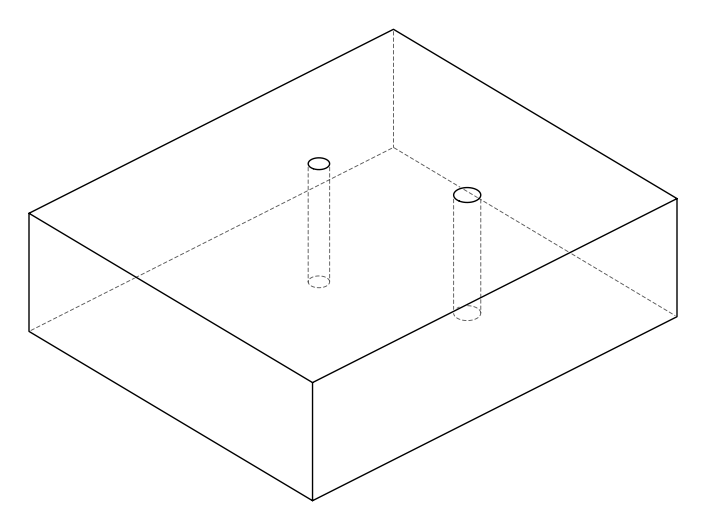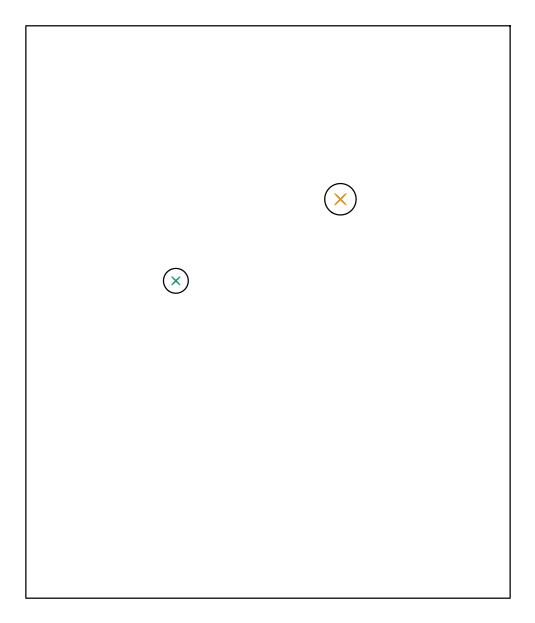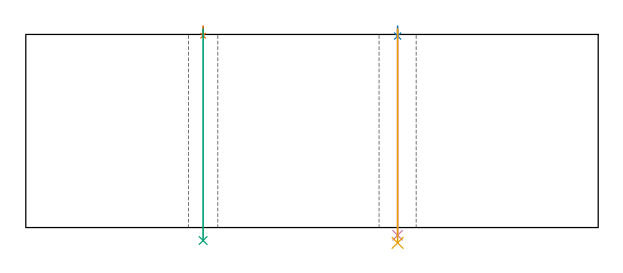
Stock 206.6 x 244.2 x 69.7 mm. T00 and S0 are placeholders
(PLAN: 5 operations, 3 tool changes, 1 min)
(1 SPOT_DRILL | STEP1HOLE | NXT0321_9005460120000 | 0.03 min | 1 mm3)
(2 SPOT_DRILL_1 | STEP1HOLE_1 | NXT0321_9005460120000 | 0.03 min | 2 mm3)
(3 DRILL_THROUGH_HOLE_INTO_CENTER | STEP1HOLE | UGT0301_218 | 0.31 min | 6139 mm3)
(4 DRILL_THROUGH_HOLE_INTO_CENTER_1 | STEP1HOLE_1 | NXT0301_042 | 0.3 min | 2748 mm3)
(5 DRILL_TO_ENLARGE_THROUGH_HOLE | STEP1HOLE_1 | UGT0301_268 | 0.31 min | 7069 mm3)
(TOOL NXT0321_9005460120000 | NC Spot Drill, 142deg, 12mm, Carbide, Uncoated | D12 PA142 FL30 Z2)
(TOOL UGT0301_218 | Twist Drill 10.6 mm | D10.6 PA118 FL86 Z2)
(TOOL NXT0301_042 | Carbide Drill 7.1mm [860.1-0710-057A1-MM 2214] | D7.1 PA140 FL85 Z2)
(TOOL UGT0301_268 | Twist Drill 13.4 mm | D13.4 PA118 FL108 Z2)
(OP 1 SPOT_DRILL)
G17 G21 G94 G90
T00 M6
G54
G17 G0 G90 X64. Y135.4 S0 M3
G43 Z79.7 H0
G94 G81 G98 Z69.244 F250. R72.7
G80
M5
M2
(OP 2 SPOT_DRILL_1)
G17 G21 G94 G90
T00 M6
G54
G17 G0 G90 X134.2 Y170.2 S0 M3
G43 Z79.7 H0
G94 G81 G98 Z69.123 F250. R72.7
G80
M5
M2
(OP 3 DRILL_THROUGH_HOLE_INTO_CENTER)
G17 G21 G94 G90
T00 M6
G54
G17 G0 G90 X64. Y135.4 S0 M3
G43 Z79.7 H0
G94 G73 G98 Z-4.685 F250. Q9.298 R71.7
G80
M5
M2
(OP 4 DRILL_THROUGH_HOLE_INTO_CENTER_1)
G17 G21 G94 G90
T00 M6
G54
G17 G0 G90 X134.2 Y170.2 S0 M3
G43 Z79.7 H1
G94 G73 G98 Z-2.792 F250. Q6.59 R71.7
G80
M5
M2
(OP 5 DRILL_TO_ENLARGE_THROUGH_HOLE)
G17 G21 G94 G90
T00 M6
G54
G17 G0 G90 X134.2 Y170.2 S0 M3
G43 Z79.7 H0
G94 G73 G98 Z-5.526 F250. Q12.538 R71.7
G80
M5
M2
